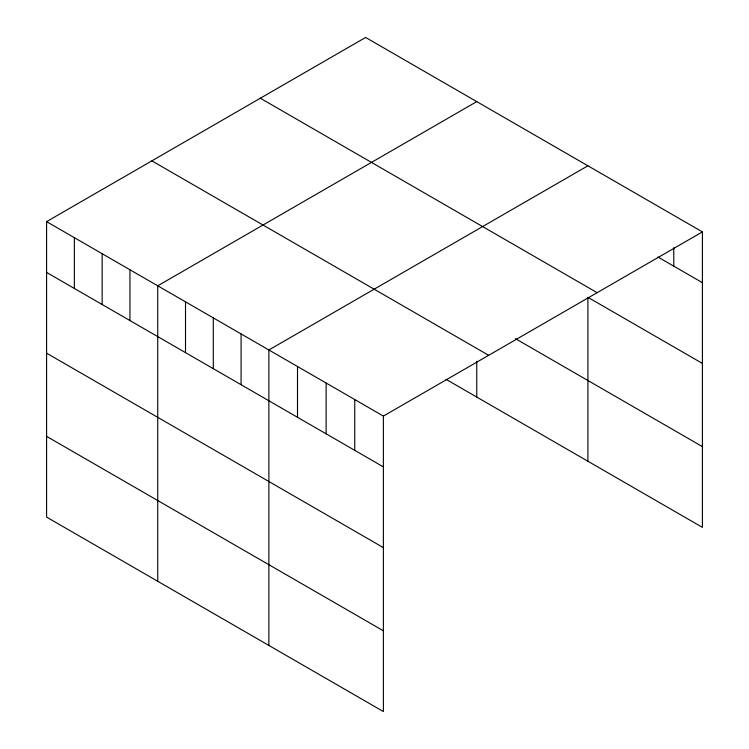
<?xml version="1.0" encoding="UTF-8"?>
<svg xmlns="http://www.w3.org/2000/svg" width="749" height="749" viewBox="0 0 749 749"><rect width="100%" height="100%" fill="white"/><g stroke="black" fill="none" stroke-linecap="round" stroke-linejoin="round"><path stroke-width="1.12" d="M46.588 221.638L383.385 416.088L383.385 711.55L46.588 517.1L46.588 221.638L365.615 37.45L702.412 231.9L702.412 527.362L446.001 379.312M476.757 101.621L157.73 285.809L157.73 581.271M587.909 165.782L268.872 349.98L268.872 645.441M383.385 416.088L702.412 231.9M657.996 257.038L702.412 282.682M260.334 98.231L597.131 292.681M702.412 363.424L587.909 297.316L587.909 461.244M515.462 338.679L702.412 446.619M151.869 160.857L488.666 355.307M46.588 272.43L383.385 466.88M46.588 353.172L383.385 547.622M46.588 436.358L383.385 630.808M673.791 247.694L673.791 266.157M476.757 361.318L476.757 397.073M354.754 399.563L354.754 450.355M326.124 383.039L326.124 433.821M297.503 366.504L297.503 417.296M241.084 333.932L241.084 384.724M213.296 317.894L213.296 368.686M185.509 301.856L185.509 352.639M129.942 269.771L129.942 320.553M102.154 253.724L102.154 304.515M74.366 237.686L74.366 288.468"/></g></svg>
